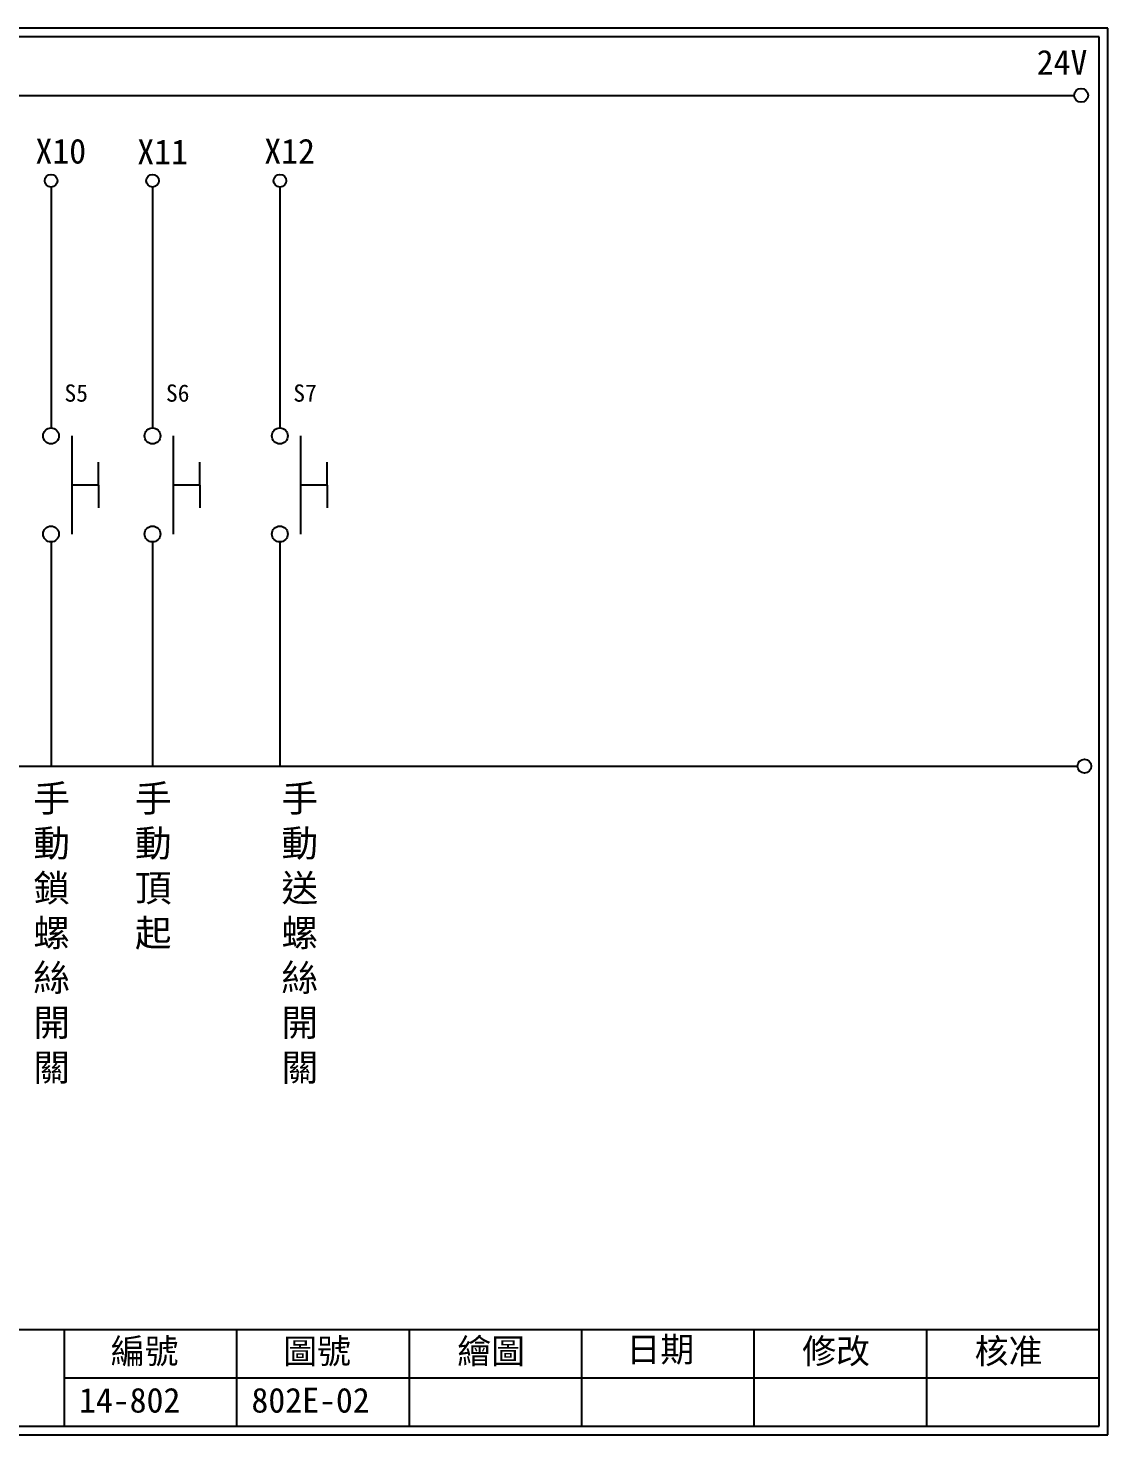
# Model space of a CAD drawing. Extents: x 275 to 562, y 265 to 469.
# Drawn here: x 405.4 to 561.9, y 264.9 to 468.9 of the extents above; entities that cross this region are included whole.
import ezdxf

# ---------------------------------------------------------------- set-up
doc = ezdxf.new("R2010")
doc.units = 0
doc.layers.get('0').update_dxf_attribs({"linetype": 'CONTINUOUS'})
doc.layers.add('圖框層', color=7, linetype='CONTINUOUS')
doc.layers.add('標尺寸層', color=3, linetype='CONTINUOUS')
doc.styles.add('CNS', font='romanc.shx', dxfattribs={"bigfont": 'chineset.shx'})
doc.styles.add('STSL', font='kaiu.ttf')

msp = doc.modelspace()

# ---------------------------------------------------------------- linework, layer by layer
for p, q in [((415.58, 402.67), (415.58, 405.98)), ((430.29, 402.67), (430.29, 405.98)), ((448.75, 402.67), (448.75, 405.98)), ((415.58, 402.67), (415.58, 399.36)), ((430.29, 402.67), (430.29, 399.36)), ((448.75, 402.67), (448.75, 399.36))]:
    msp.add_line(p, q)
for centre in [(558.02, 459.17), (558.5, 361.9)]:
    msp.add_circle(centre, 1)
at = {"layer": '圖框層', "color": 7}
for p, q in [((561.9, 468.91), (274.9, 468.91)), ((560.65, 467.66), (276.15, 467.66)), ((560.65, 266.2), (560.65, 467.66)), ((561.9, 264.95), (561.9, 468.91)), ((276.15, 280.2), (560.65, 280.2)), ((410.65, 266.2), (410.65, 280.2)), ((435.65, 266.2), (435.65, 280.2)), ((460.65, 266.2), (460.65, 280.2)), ((485.65, 266.2), (485.65, 280.2)), ((510.65, 266.2), (510.65, 280.2)), ((535.65, 266.2), (535.65, 280.2)), ((410.65, 273.2), (560.65, 273.2)), ((276.15, 266.2), (560.65, 266.2)), ((274.9, 264.95), (561.9, 264.95))]:
    msp.add_line(p, q, dxfattribs=at)
at = {"layer": '標尺寸層', "color": 7}
for p, q in [((279.42, 459.17), (557.02, 459.17)), ((408.71, 445.86), (408.71, 410.94)), ((423.42, 445.86), (423.42, 410.94)), ((441.88, 445.86), (441.88, 410.94)), ((411.71, 409.79), (411.71, 395.56)), ((426.43, 409.79), (426.43, 395.56)), ((444.88, 409.79), (444.88, 395.56)), ((415.58, 402.67), (411.71, 402.67)), ((430.29, 402.67), (426.43, 402.67)), ((448.75, 402.67), (444.88, 402.67)), ((408.71, 394.41), (408.71, 361.9)), ((423.42, 394.41), (423.42, 361.9)), ((441.88, 394.41), (441.88, 361.9)), ((279.63, 361.9), (557.5, 361.9))]:
    msp.add_line(p, q, dxfattribs=at)
for centre, radius in [((408.71, 446.78), 0.92), ((408.71, 446.78), 0.92), ((423.42, 446.78), 0.92), ((441.88, 446.78), 0.92), ((408.71, 409.79), 1.15), ((423.42, 409.79), 1.15), ((441.88, 409.79), 1.15), ((408.71, 395.56), 1.15), ((423.42, 395.56), 1.15), ((441.88, 395.56), 1.15)]:
    msp.add_circle(centre, radius, dxfattribs=at)

# ---------------------------------------------------------------- texts
at = {"layer": '圖框層', "color": 4, "style": 'STSL'}
for s, height, p in [('24V', 3.6, (551.58, 462.16)), ('X10', 3.6, (406.45, 449.28)), ('X12', 3.6, (439.62, 449.28)), ('X11', 3.6, (421.21, 449.18)), ('S5', 2.5, (410.66, 414.75)), ('S6', 2.5, (425.37, 414.75)), ('S7', 2.5, (443.83, 414.75)), ('繪圖', 3.6, (467.59, 275.29)), ('日期', 3.6, (492.12, 275.53)), ('編號', 3.6, (417.36, 275.28)), ('圖號', 3.6, (442.36, 275.28)), ('修改', 3.6, (517.59, 275.29)), ('核准', 3.6, (542.59, 275.29)), ('14-802', 3.6, (412.76, 268.17)), ('802E-02', 3.6, (437.76, 268.17))]:
    msp.add_text(s, height=height, dxfattribs=at).set_placement(p)
at = {"layer": '標尺寸層', "color": 7, "char_height": 3.9, "width": 4.9608, "attachment_point": 1, "style": 'CNS'}
for s, insert in [('{\\fDFKai-SB|b0|i0|c136|p65;手動鎖螺絲開關}', (406.14, 359.18)), ('{\\fDFKai-SB|b0|i0|c136|p65;手動\\P頂起}', (420.86, 359.18)), ('{\\fDFKai-SB|b0|i0|c136|p65;手動送螺絲開關}', (442.11, 359.18))]:
    msp.add_mtext(s, dxfattribs=dict(at, insert=insert))

doc.saveas('drawing.dxf')
